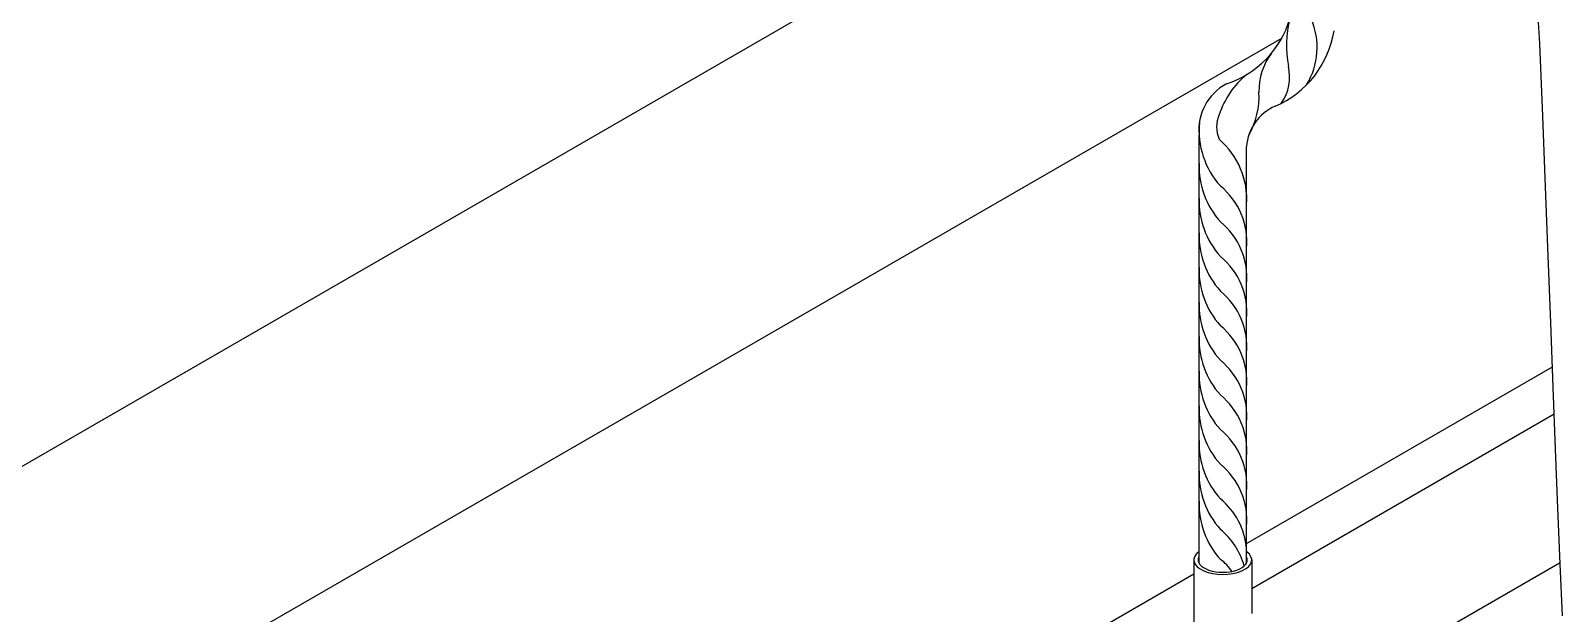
# Model space of a CAD drawing. Header units: millimetres. Extents: x -6154 to -6131.7, y -4429.1 to -4414.6.
# Drawn here: x -6142.39 to -6137.12, y -4420.6 to -4418.6 of the extents above; entities that cross this region are included whole.
import ezdxf

# ---------------------------------------------------------------- set-up
doc = ezdxf.new("R2010")
doc.units = ezdxf.units.MM
doc.header["$LTSCALE"] = 10
doc.layers.add('Termotécnica', color=7, linetype='Continuous')

msp = doc.modelspace()

# ---------------------------------------------------------------- linework, layer by layer
at = {"layer": 'Termotécnica', "color": 2}
for p, q in [((-6143.1455, -4420.5165), (-6138.0993, -4417.6031)), ((-6143.1455, -4421.5458), (-6138.0856, -4418.6245)), ((-6138.3698, -4420.4299), (-6138.3698, -4418.9571)), ((-6138.2061, -4420.4285), (-6138.2061, -4418.9975)), ((-6138.2061, -4420.3624), (-6137.1546, -4419.7553)), ((-6138.1882, -4420.5172), (-6137.1485, -4419.9169)), ((-6140.2397, -4421.5364), (-6138.3876, -4420.4672)), ((-6138.492, -4421.2156), (-6137.1282, -4420.4282)), ((-6138.3876, -4420.4193), (-6138.3876, -4420.6795)), ((-6138.1888, -4420.4193), (-6138.1888, -4420.6031))]:
    msp.add_line(p, q, dxfattribs=at)
at = {"layer": 'Termotécnica', "color": 1}
msp.add_lwpolyline([(-6137.1203, -4420.6117), (-6137.1281, -4420.4323), (-6137.1359, -4420.2408), (-6137.1438, -4420.0382), (-6137.152, -4419.8255), (-6137.1604, -4419.6036), (-6137.169, -4419.3735), (-6137.1781, -4419.1361), (-6137.1876, -4418.8924), (-6137.1983, -4418.6428), (-6137.2141, -4418.3847)], dxfattribs=at)
at = {"layer": 'Termotécnica', "color": 2}
for centre, radius, start, end in [((-6138.3786, -4418.4627), 0.3347, 287.904, 343.4681), ((-6138.2428, -4418.5448), 0.3416, 293.2999, 350.8818), ((-6138.1892, -4418.9405), 0.1813, 118.4927, 185.2601), ((-6138.0447, -4419.0075), 0.1617, 112.9105, 176.4751)]:
    msp.add_arc(centre, radius, start, end, dxfattribs=at)
at = {"layer": 'Termotécnica', "color": 1}
for centre, radius, start, end in [((-6137.6988, -4418.65), 0.3705, 165.6056, 190.9672), ((-6138.2083, -4418.6566), 0.2447, 328.2556, 23.784), ((-6137.9441, -4418.8063), 0.22, 143.5834, 180.9726), ((-6138.2164, -4418.7576), 0.1582, 324.7289, 13.5622), ((-6138.0198, -4418.9783), 0.2949, 128.9498, 162.055), ((-6138.4313, -4418.8256), 0.2677, 330.3385, 3.325), ((-6138.2067, -4418.9302), 0.1029, 155.4399, 204.1582), ((-6138.0825, -4418.9412), 0.2874, 174.6852, 221.8372), ((-6138.4784, -4419.1793), 0.2728, 356.2604, 49.3475), ((-6138.0825, -4419.0643), 0.2874, 178.2358, 221.8372), ((-6138.4545, -4419.3259), 0.2493, 355.0393, 50.7064), ((-6138.0825, -4419.1835), 0.2874, 178.2358, 221.8372), ((-6138.4545, -4419.449), 0.2493, 355.0393, 50.7064), ((-6138.0825, -4419.3026), 0.2874, 178.2358, 221.8372), ((-6138.0825, -4419.4217), 0.2874, 178.2358, 221.8372), ((-6138.4545, -4419.5681), 0.2493, 355.0393, 50.7064), ((-6138.4545, -4419.6873), 0.2493, 355.0393, 50.7064), ((-6138.0825, -4419.5409), 0.2874, 178.2358, 221.8372), ((-6138.4545, -4419.8064), 0.2493, 355.0393, 50.7064), ((-6138.0825, -4419.66), 0.2874, 178.2358, 221.8372), ((-6138.0825, -4419.7792), 0.2874, 178.2358, 221.8372), ((-6138.4545, -4419.9255), 0.2493, 355.0393, 50.7064), ((-6138.4545, -4420.0447), 0.2493, 355.0393, 50.7064), ((-6138.0825, -4419.8983), 0.2874, 178.2358, 221.8372), ((-6138.4545, -4420.1638), 0.2493, 355.0393, 50.7064), ((-6138.0825, -4420.0175), 0.2874, 178.2358, 221.8372), ((-6138.4545, -4420.283), 0.2493, 355.0393, 50.7064), ((-6138.0825, -4420.1223), 0.2874, 178.2358, 221.8372), ((-6138.0825, -4420.226), 0.2874, 178.2358, 221.8372), ((-6138.4545, -4420.4021), 0.2493, 4.9607, 50.7064), ((-6138.4545, -4420.507), 0.2493, 15.5626, 50.7064), ((-6138.3733, -4420.532), 0.1377, 32.0433, 56.1346)]:
    msp.add_arc(centre, radius, start, end, dxfattribs=at)
at = {"layer": 'Termotécnica', "color": 2}
for major_axis, ratio, start_param, end_param in [((0.0995, 0), 0.502319, -3.734316, 0.592762), ((0.0845, 0), 0.501724, -3.373251, 0.242483)]:
    msp.add_ellipse((-6138.2882, -4420.4193), major_axis=major_axis, ratio=ratio, start_param=start_param, end_param=end_param, dxfattribs=at)

doc.saveas('drawing.dxf')
